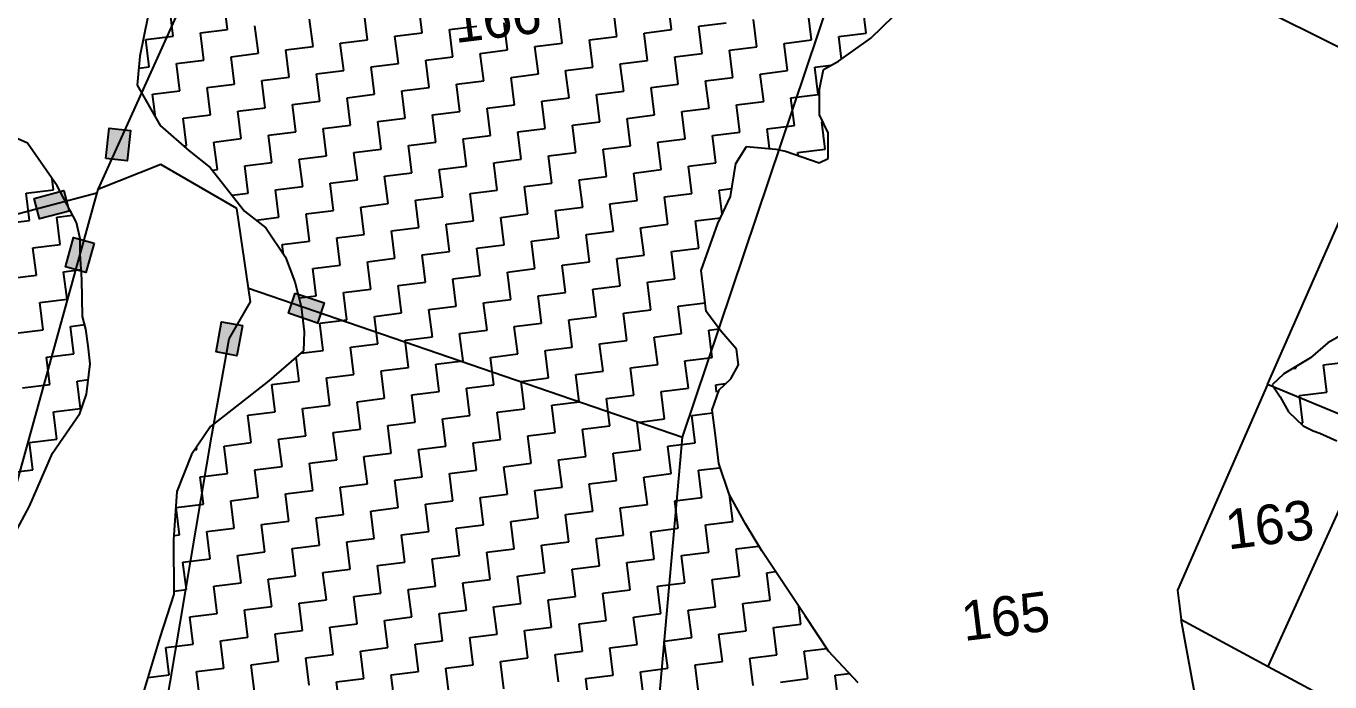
# Model space of a CAD drawing. Header units: metres. Extents: x 290108 to 292128, y 1990044 to 1991719.
# Drawn here: x 291565.5 to 291804.7, y 1991207.2 to 1991327.5 of the extents above; entities that cross this region are included whole.
import ezdxf
from ezdxf.enums import TextEntityAlignment as Align

# ---------------------------------------------------------------- set-up
doc = ezdxf.new("R2010")
doc.units = ezdxf.units.M
doc.header["$MEASUREMENT"] = 0
for name, color, linetype in [('POLY_HATCH', 12, 'Continuous'), ('POLY_PARCEL', 6, 'Continuous'), ('TEXT_PARCEL', 7, 'Continuous')]:
    doc.layers.add(name, color=color, linetype=linetype)
doc.styles.add('TEXT_MAP', font='')
doc.styles.get('TEXT_MAP').set_extended_font_data('Kruti Dev 050')

msp = doc.modelspace()

# ---------------------------------------------------------------- hatches: boundary and pattern name
for points in [[(291584.65, 1991308.34), (291580.78, 1991308.76), (291580.17, 1991303.18), (291584.04, 1991302.75)], [(291566.98, 1991295.87), (291567.97, 1991292.11), (291573.41, 1991293.54), (291572.42, 1991297.3)], [(291572.73, 1991283.3), (291576.48, 1991282.26), (291577.98, 1991287.68), (291574.23, 1991288.72)], [(291618.96, 1991273), (291620.23, 1991276.68), (291614.91, 1991278.5), (291613.65, 1991274.82)], [(291600.38, 1991267.7), (291604.21, 1991267.01), (291605.21, 1991272.54), (291601.38, 1991273.23)]]:
    msp.add_hatch(color=256).paths.add_polyline_path(points)

# ---------------------------------------------------------------- linework, layer by layer
for points in [[(291580.17, 1991303.18), (291580.78, 1991308.76), (291584.65, 1991308.34), (291584.04, 1991302.75)], [(291573.41, 1991293.54), (291567.97, 1991292.11), (291566.98, 1991295.87), (291572.42, 1991297.3)], [(291577.98, 1991287.68), (291576.48, 1991282.26), (291572.73, 1991283.3), (291574.23, 1991288.72)], [(291614.91, 1991278.5), (291620.23, 1991276.68), (291618.96, 1991273), (291613.65, 1991274.82)], [(291605.21, 1991272.54), (291604.21, 1991267.01), (291600.38, 1991267.7), (291601.38, 1991273.23)]]:
    msp.add_lwpolyline(points, close=True)
at = {"layer": 'POLY_HATCH', "linetype": 'Continuous'}
for p, q in [((291602.5, 1991326.86), (291601.88, 1991331.87)), ((291683.93, 1991326.82), (291683.31, 1991331.83)), ((291592.48, 1991325.62), (291591.86, 1991330.63)), ((291628.18, 1991324.97), (291627.56, 1991329.98)), ((291638.21, 1991326.22), (291637.58, 1991331.23)), ((291663.89, 1991324.32), (291663.26, 1991329.33)), ((291673.91, 1991325.57), (291673.29, 1991330.58)), ((291709.61, 1991324.92), (291708.99, 1991329.93)), ((291719.64, 1991326.17), (291719.01, 1991331.18)), ((291597.49, 1991326.24), (291602.5, 1991326.86)), ((291608.14, 1991322.48), (291607.51, 1991327.49)), ((291618.16, 1991323.72), (291617.54, 1991328.73)), ((291643.22, 1991326.84), (291648.23, 1991327.46)), ((291643.84, 1991321.83), (291643.22, 1991326.84)), ((291653.86, 1991323.08), (291653.24, 1991328.09)), ((291678.92, 1991326.19), (291683.93, 1991326.82)), ((291688.94, 1991327.44), (291693.95, 1991328.06)), ((291689.57, 1991322.43), (291688.94, 1991327.44)), ((291699.59, 1991323.67), (291698.97, 1991328.69)), ((291587.47, 1991324.99), (291592.48, 1991325.62)), ((291588.09, 1991319.98), (291587.47, 1991324.99)), ((291598.11, 1991321.23), (291597.49, 1991326.24)), ((291623.17, 1991324.35), (291628.18, 1991324.97)), ((291633.19, 1991325.59), (291638.21, 1991326.22)), ((291633.82, 1991320.58), (291633.19, 1991325.59)), ((291668.9, 1991324.95), (291673.91, 1991325.57)), ((291669.52, 1991319.93), (291668.9, 1991324.95)), ((291679.54, 1991321.18), (291678.92, 1991326.19)), ((291704.6, 1991324.3), (291709.61, 1991324.92)), ((291714.62, 1991325.55), (291719.64, 1991326.17)), ((291715.14, 1991321.42), (291714.62, 1991325.55)), ((291603.13, 1991321.85), (291608.14, 1991322.48)), ((291613.15, 1991323.1), (291618.16, 1991323.72)), ((291613.77, 1991318.09), (291613.15, 1991323.1)), ((291623.8, 1991319.33), (291623.17, 1991324.35)), ((291648.85, 1991322.45), (291653.86, 1991323.08)), ((291649.48, 1991317.44), (291648.85, 1991322.45)), ((291658.88, 1991323.7), (291663.89, 1991324.32)), ((291659.5, 1991318.69), (291658.88, 1991323.7)), ((291684.56, 1991321.8), (291689.57, 1991322.43)), ((291694.58, 1991323.05), (291699.59, 1991323.67)), ((291695.2, 1991318.04), (291694.58, 1991323.05)), ((291705.22, 1991319.29), (291704.6, 1991324.3)), ((291586.18, 1991319.74), (291588.09, 1991319.98)), ((291593.1, 1991320.61), (291598.11, 1991321.23)), ((291593.73, 1991315.59), (291593.1, 1991320.61)), ((291603.75, 1991316.84), (291603.13, 1991321.85)), ((291628.81, 1991319.96), (291633.82, 1991320.58)), ((291629.43, 1991314.95), (291628.81, 1991319.96)), ((291638.83, 1991321.2), (291643.84, 1991321.83)), ((291639.45, 1991316.19), (291638.83, 1991321.2)), ((291664.51, 1991319.31), (291669.52, 1991319.93)), ((291674.53, 1991320.56), (291679.54, 1991321.18)), ((291675.16, 1991315.55), (291674.53, 1991320.56)), ((291685.18, 1991316.79), (291684.56, 1991321.8)), ((291710.24, 1991319.91), (291713.25, 1991320.29)), ((291710.86, 1991314.9), (291710.24, 1991319.91)), ((291608.76, 1991317.46), (291613.77, 1991318.09)), ((291609.38, 1991312.45), (291608.76, 1991317.46)), ((291618.78, 1991318.71), (291623.8, 1991319.33)), ((291619.41, 1991313.7), (291618.78, 1991318.71)), ((291644.46, 1991316.82), (291649.48, 1991317.44)), ((291654.49, 1991318.06), (291659.5, 1991318.69)), ((291655.11, 1991313.05), (291654.49, 1991318.06)), ((291665.13, 1991314.3), (291664.51, 1991319.31)), ((291690.19, 1991317.42), (291695.2, 1991318.04)), ((291690.81, 1991312.41), (291690.19, 1991317.42)), ((291700.21, 1991318.66), (291705.22, 1991319.29)), ((291700.84, 1991313.65), (291700.21, 1991318.66)), ((291588.72, 1991314.97), (291593.73, 1991315.59)), ((291589.24, 1991310.78), (291588.72, 1991314.97)), ((291598.74, 1991316.22), (291603.75, 1991316.84)), ((291599.36, 1991311.21), (291598.74, 1991316.22)), ((291624.42, 1991314.32), (291629.43, 1991314.95)), ((291634.44, 1991315.57), (291639.45, 1991316.19)), ((291635.06, 1991310.56), (291634.44, 1991315.57)), ((291645.09, 1991311.81), (291644.46, 1991316.82)), ((291670.14, 1991314.92), (291675.16, 1991315.55)), ((291670.77, 1991309.91), (291670.14, 1991314.92)), ((291680.17, 1991316.17), (291685.18, 1991316.79)), ((291680.79, 1991311.16), (291680.17, 1991316.17)), ((291705.85, 1991314.28), (291710.86, 1991314.9)), ((291604.37, 1991311.83), (291609.38, 1991312.45)), ((291614.4, 1991313.08), (291619.41, 1991313.7)), ((291615.02, 1991308.06), (291614.4, 1991313.08)), ((291625.04, 1991309.31), (291624.42, 1991314.32)), ((291650.1, 1991312.43), (291655.11, 1991313.05)), ((291660.12, 1991313.68), (291665.13, 1991314.3)), ((291660.75, 1991308.66), (291660.12, 1991313.68)), ((291695.83, 1991313.03), (291700.84, 1991313.65)), ((291696.45, 1991308.02), (291695.83, 1991313.03)), ((291706.47, 1991309.26), (291705.85, 1991314.28)), ((291594.35, 1991310.58), (291599.36, 1991311.21)), ((291594.97, 1991305.57), (291594.35, 1991310.58)), ((291605, 1991306.82), (291604.37, 1991311.83)), ((291630.05, 1991309.94), (291635.06, 1991310.56)), ((291640.08, 1991311.18), (291645.09, 1991311.81)), ((291640.7, 1991306.17), (291640.08, 1991311.18)), ((291650.72, 1991307.42), (291650.1, 1991312.43)), ((291675.78, 1991310.53), (291680.79, 1991311.16)), ((291676.4, 1991305.52), (291675.78, 1991310.53)), ((291685.8, 1991311.78), (291690.81, 1991312.41)), ((291686.43, 1991306.77), (291685.8, 1991311.78)), ((291610.01, 1991307.44), (291615.02, 1991308.06)), ((291620.03, 1991308.69), (291625.04, 1991309.31)), ((291620.65, 1991303.68), (291620.03, 1991308.69)), ((291630.68, 1991304.92), (291630.05, 1991309.94)), ((291655.73, 1991308.04), (291660.75, 1991308.66)), ((291656.36, 1991303.03), (291655.73, 1991308.04)), ((291665.76, 1991309.29), (291670.77, 1991309.91)), ((291666.38, 1991304.28), (291665.76, 1991309.29)), ((291691.44, 1991307.39), (291696.45, 1991308.02)), ((291701.46, 1991308.64), (291706.47, 1991309.26)), ((291701.91, 1991305.01), (291701.46, 1991308.64)), ((291711.48, 1991309.89), (291711.69, 1991309.91)), ((291712.11, 1991304.88), (291711.48, 1991309.89)), ((291594.37, 1991305.5), (291594.97, 1991305.57)), ((291599.98, 1991306.19), (291605, 1991306.82)), ((291600.61, 1991301.18), (291599.98, 1991306.19)), ((291610.63, 1991302.43), (291610.01, 1991307.44)), ((291635.69, 1991305.55), (291640.7, 1991306.17)), ((291636.31, 1991300.54), (291635.69, 1991305.55)), ((291645.71, 1991306.79), (291650.72, 1991307.42)), ((291646.33, 1991301.78), (291645.71, 1991306.79)), ((291671.39, 1991304.9), (291676.4, 1991305.52)), ((291681.41, 1991306.15), (291686.43, 1991306.77)), ((291682.04, 1991301.14), (291681.41, 1991306.15)), ((291692.06, 1991302.38), (291691.44, 1991307.39)), ((291615.64, 1991303.05), (291620.65, 1991303.68)), ((291616.27, 1991298.04), (291615.64, 1991303.05)), ((291625.67, 1991304.3), (291630.68, 1991304.92)), ((291626.29, 1991299.29), (291625.67, 1991304.3)), ((291651.35, 1991302.41), (291656.36, 1991303.03)), ((291661.37, 1991303.65), (291666.38, 1991304.28)), ((291661.99, 1991298.64), (291661.37, 1991303.65)), ((291672.02, 1991299.89), (291671.39, 1991304.9)), ((291707.1, 1991304.25), (291712.11, 1991304.88)), ((291707.16, 1991303.73), (291707.1, 1991304.25)), ((291599.69, 1991301.07), (291600.61, 1991301.18)), ((291605.62, 1991301.81), (291610.63, 1991302.43)), ((291606.24, 1991296.8), (291605.62, 1991301.81)), ((291631.3, 1991299.91), (291636.31, 1991300.54)), ((291641.32, 1991301.16), (291646.33, 1991301.78)), ((291641.95, 1991296.15), (291641.32, 1991301.16)), ((291651.97, 1991297.39), (291651.35, 1991302.41)), ((291677.03, 1991300.51), (291682.04, 1991301.14)), ((291677.65, 1991295.5), (291677.03, 1991300.51)), ((291687.05, 1991301.76), (291692.06, 1991302.38)), ((291687.67, 1991296.75), (291687.05, 1991301.76)), ((291570.54, 1991297.44), (291570.29, 1991299.45)), ((291621.28, 1991298.67), (291626.29, 1991299.29)), ((291621.9, 1991293.65), (291621.28, 1991298.67)), ((291631.92, 1991294.9), (291631.3, 1991299.91)), ((291656.98, 1991298.02), (291661.99, 1991298.64)), ((291667, 1991299.27), (291672.02, 1991299.89)), ((291667.63, 1991294.25), (291667, 1991299.27)), ((291565.53, 1991296.82), (291570.54, 1991297.44)), ((291566.15, 1991291.81), (291565.53, 1991296.82)), ((291603.32, 1991296.43), (291606.24, 1991296.8)), ((291611.25, 1991297.42), (291616.27, 1991298.04)), ((291611.88, 1991292.41), (291611.25, 1991297.42)), ((291636.94, 1991295.52), (291641.95, 1991296.15)), ((291646.96, 1991296.77), (291651.97, 1991297.39)), ((291647.58, 1991291.76), (291646.96, 1991296.77)), ((291657.6, 1991293.01), (291656.98, 1991298.02)), ((291682.66, 1991296.12), (291687.67, 1991296.75)), ((291683.28, 1991291.11), (291682.66, 1991296.12)), ((291692.68, 1991297.37), (291694.98, 1991297.66)), ((291693.23, 1991293), (291692.68, 1991297.37)), ((291616.89, 1991293.03), (291621.9, 1991293.65)), ((291626.91, 1991294.28), (291631.92, 1991294.9)), ((291627.54, 1991289.27), (291626.91, 1991294.28)), ((291637.56, 1991290.51), (291636.94, 1991295.52)), ((291662.62, 1991293.63), (291667.63, 1991294.25)), ((291663.24, 1991288.62), (291662.62, 1991293.63)), ((291672.64, 1991294.88), (291677.65, 1991295.5)), ((291673.26, 1991289.87), (291672.64, 1991294.88)), ((291561.14, 1991291.18), (291566.15, 1991291.81)), ((291571.16, 1991292.43), (291574.04, 1991292.79)), ((291571.79, 1991287.42), (291571.16, 1991292.43)), ((291607.7, 1991291.89), (291611.88, 1991292.41)), ((291617.51, 1991288.02), (291616.89, 1991293.03)), ((291642.57, 1991291.14), (291647.58, 1991291.76)), ((291643.19, 1991286.12), (291642.57, 1991291.14)), ((291652.59, 1991292.38), (291657.6, 1991293.01)), ((291653.22, 1991287.37), (291652.59, 1991292.38)), ((291678.27, 1991290.49), (291683.28, 1991291.11)), ((291688.3, 1991291.74), (291692.91, 1991292.31)), ((291688.92, 1991286.72), (291688.3, 1991291.74)), ((291622.52, 1991288.64), (291627.54, 1991289.27)), ((291623.15, 1991283.63), (291622.52, 1991288.64)), ((291632.55, 1991289.89), (291637.56, 1991290.51)), ((291633.17, 1991284.88), (291632.55, 1991289.89)), ((291658.23, 1991288), (291663.24, 1991288.62)), ((291668.25, 1991289.24), (291673.26, 1991289.87)), ((291668.87, 1991284.23), (291668.25, 1991289.24)), ((291678.9, 1991285.48), (291678.27, 1991290.49)), ((291566.78, 1991286.8), (291571.79, 1991287.42)), ((291567.4, 1991281.78), (291566.78, 1991286.8)), ((291612.5, 1991287.4), (291617.51, 1991288.02)), ((291612.72, 1991285.65), (291612.5, 1991287.4)), ((291648.2, 1991286.75), (291653.22, 1991287.37)), ((291648.83, 1991281.74), (291648.2, 1991286.75)), ((291658.85, 1991282.98), (291658.23, 1991288)), ((291683.91, 1991286.1), (291688.92, 1991286.72)), ((291628.16, 1991284.25), (291633.17, 1991284.88)), ((291628.78, 1991279.24), (291628.16, 1991284.25)), ((291638.18, 1991285.5), (291643.19, 1991286.12)), ((291638.81, 1991280.49), (291638.18, 1991285.5)), ((291663.86, 1991283.61), (291668.87, 1991284.23)), ((291673.89, 1991284.85), (291678.9, 1991285.48)), ((291674.51, 1991279.84), (291673.89, 1991284.85)), ((291684.53, 1991281.09), (291683.91, 1991286.1)), ((291562.39, 1991281.16), (291567.4, 1991281.78)), ((291572.41, 1991282.41), (291575.62, 1991282.81)), ((291573.03, 1991277.4), (291572.41, 1991282.41)), ((291618.14, 1991283.01), (291623.15, 1991283.63)), ((291618.76, 1991278), (291618.14, 1991283.01)), ((291643.82, 1991281.11), (291648.83, 1991281.74)), ((291653.84, 1991282.36), (291658.85, 1991282.98)), ((291654.46, 1991277.35), (291653.84, 1991282.36)), ((291664.49, 1991278.6), (291663.86, 1991283.61)), ((291623.77, 1991278.62), (291628.78, 1991279.24)), ((291633.79, 1991279.87), (291638.81, 1991280.49)), ((291634.42, 1991274.86), (291633.79, 1991279.87)), ((291644.44, 1991276.1), (291643.82, 1991281.11)), ((291669.5, 1991279.22), (291674.51, 1991279.84)), ((291670.12, 1991274.21), (291669.5, 1991279.22)), ((291679.52, 1991280.47), (291684.53, 1991281.09)), ((291680.14, 1991275.45), (291679.52, 1991280.47)), ((291568.02, 1991276.77), (291573.03, 1991277.4)), ((291568.65, 1991271.76), (291568.02, 1991276.77)), ((291615.59, 1991277.6), (291618.76, 1991278)), ((291624.39, 1991273.61), (291623.77, 1991278.62)), ((291649.45, 1991276.73), (291654.46, 1991277.35)), ((291650.08, 1991271.71), (291649.45, 1991276.73)), ((291659.47, 1991277.97), (291664.49, 1991278.6)), ((291660.1, 1991272.96), (291659.47, 1991277.97)), ((291685.16, 1991276.08), (291690.12, 1991276.7)), ((291629.41, 1991274.23), (291634.42, 1991274.86)), ((291630.03, 1991269.22), (291629.41, 1991274.23)), ((291639.43, 1991275.48), (291644.44, 1991276.1)), ((291640.05, 1991270.47), (291639.43, 1991275.48)), ((291665.11, 1991273.58), (291670.12, 1991274.21)), ((291675.13, 1991274.83), (291680.14, 1991275.45)), ((291675.76, 1991269.82), (291675.13, 1991274.83)), ((291685.78, 1991271.07), (291685.16, 1991276.08)), ((291573.66, 1991272.39), (291576.28, 1991272.71)), ((291574.28, 1991267.37), (291573.66, 1991272.39)), ((291619.38, 1991272.98), (291624.39, 1991273.61)), ((291620.01, 1991267.97), (291619.38, 1991272.98)), ((291655.09, 1991272.34), (291660.1, 1991272.96)), ((291655.71, 1991267.33), (291655.09, 1991272.34)), ((291665.73, 1991268.57), (291665.11, 1991273.58)), ((291690.79, 1991271.69), (291692.67, 1991271.92)), ((291563.63, 1991271.14), (291568.65, 1991271.76)), ((291635.04, 1991269.84), (291640.05, 1991270.47)), ((291635.66, 1991264.83), (291635.04, 1991269.84)), ((291645.06, 1991271.09), (291650.08, 1991271.71)), ((291645.69, 1991266.08), (291645.06, 1991271.09)), ((291670.74, 1991269.2), (291675.76, 1991269.82)), ((291680.77, 1991270.44), (291685.78, 1991271.07)), ((291681.39, 1991265.43), (291680.77, 1991270.44)), ((291691.41, 1991266.68), (291690.79, 1991271.69)), ((291569.27, 1991266.75), (291574.28, 1991267.37)), ((291615.94, 1991267.47), (291620.01, 1991267.97)), ((291625.02, 1991268.6), (291630.03, 1991269.22)), ((291625.64, 1991263.59), (291625.02, 1991268.6)), ((291650.7, 1991266.7), (291655.71, 1991267.33)), ((291660.72, 1991267.95), (291665.73, 1991268.57)), ((291661.34, 1991262.94), (291660.72, 1991267.95)), ((291671.37, 1991264.19), (291670.74, 1991269.2)), ((291569.89, 1991261.74), (291569.27, 1991266.75)), ((291615.62, 1991262.34), (291615.07, 1991266.72)), ((291630.65, 1991264.21), (291635.66, 1991264.83)), ((291640.68, 1991265.46), (291645.69, 1991266.08)), ((291641.3, 1991260.44), (291640.68, 1991265.46)), ((291651.32, 1991261.69), (291650.7, 1991266.7)), ((291676.38, 1991264.81), (291681.39, 1991265.43)), ((291677, 1991259.8), (291676.38, 1991264.81)), ((291686.4, 1991266.06), (291691.41, 1991266.68)), ((291687.03, 1991261.04), (291686.4, 1991266.06)), ((291797.86, 1991264.65), (291798.52, 1991264.74)), ((291798.52, 1991264.74), (291798.49, 1991265.03)), ((291803.54, 1991265.36), (291808.55, 1991265.98)), ((291804.16, 1991260.35), (291803.54, 1991265.36)), ((291574.9, 1991262.36), (291576.95, 1991262.62)), ((291575.53, 1991257.35), (291574.9, 1991262.36)), ((291610.61, 1991261.72), (291615.62, 1991262.34)), ((291620.63, 1991262.96), (291625.64, 1991263.59)), ((291621.25, 1991257.95), (291620.63, 1991262.96)), ((291631.28, 1991259.2), (291630.65, 1991264.21)), ((291656.33, 1991262.31), (291661.34, 1991262.94)), ((291656.96, 1991257.3), (291656.33, 1991262.31)), ((291666.36, 1991263.56), (291671.37, 1991264.19)), ((291666.98, 1991258.55), (291666.36, 1991263.56)), ((291564.88, 1991261.12), (291569.89, 1991261.74)), ((291611.23, 1991256.7), (291610.61, 1991261.72)), ((291636.29, 1991259.82), (291641.3, 1991260.44)), ((291636.91, 1991254.81), (291636.29, 1991259.82)), ((291646.31, 1991261.07), (291651.32, 1991261.69)), ((291646.93, 1991256.06), (291646.31, 1991261.07)), ((291682.01, 1991260.42), (291687.03, 1991261.04)), ((291682.64, 1991255.41), (291682.01, 1991260.42)), ((291692.04, 1991261.67), (291693.85, 1991261.89)), ((291692.21, 1991260.31), (291692.04, 1991261.67)), ((291799.15, 1991259.73), (291804.16, 1991260.35)), ((291616.24, 1991257.33), (291621.25, 1991257.95)), ((291626.27, 1991258.57), (291631.28, 1991259.2)), ((291626.89, 1991253.56), (291626.27, 1991258.57)), ((291661.97, 1991257.93), (291666.98, 1991258.55)), ((291662.59, 1991252.92), (291661.97, 1991257.93)), ((291671.99, 1991259.17), (291677, 1991259.8)), ((291672.61, 1991254.16), (291671.99, 1991259.17)), ((291799.77, 1991254.71), (291799.15, 1991259.73)), ((291570.52, 1991256.73), (291575.53, 1991257.35)), ((291571.14, 1991251.72), (291570.52, 1991256.73)), ((291601.18, 1991255.45), (291601.21, 1991255.46)), ((291601.21, 1991255.46), (291601.21, 1991255.47)), ((291606.22, 1991256.08), (291611.23, 1991256.7)), ((291606.84, 1991251.07), (291606.22, 1991256.08)), ((291616.87, 1991252.32), (291616.24, 1991257.33)), ((291641.92, 1991255.43), (291646.93, 1991256.06)), ((291642.55, 1991250.42), (291641.92, 1991255.43)), ((291651.95, 1991256.68), (291656.96, 1991257.3)), ((291652.57, 1991251.67), (291651.95, 1991256.68)), ((291677.63, 1991254.79), (291682.64, 1991255.41)), ((291687.65, 1991256.03), (291691.46, 1991256.51)), ((291688.27, 1991251.02), (291687.65, 1991256.03)), ((291621.88, 1991252.94), (291626.89, 1991253.56)), ((291622.5, 1991247.93), (291621.88, 1991252.94)), ((291631.9, 1991254.19), (291636.91, 1991254.81)), ((291632.52, 1991249.17), (291631.9, 1991254.19)), ((291657.58, 1991252.29), (291662.59, 1991252.92)), ((291667.6, 1991253.54), (291672.61, 1991254.16)), ((291668.23, 1991248.53), (291667.6, 1991253.54)), ((291678.25, 1991249.77), (291677.63, 1991254.79)), ((291799.27, 1991254.65), (291799.77, 1991254.71)), ((291566.13, 1991251.09), (291571.14, 1991251.72)), ((291566.75, 1991246.08), (291566.13, 1991251.09)), ((291601.83, 1991250.45), (291606.84, 1991251.07)), ((291602.45, 1991245.43), (291601.83, 1991250.45)), ((291611.85, 1991251.69), (291616.87, 1991252.32)), ((291612.48, 1991246.68), (291611.85, 1991251.69)), ((291637.53, 1991249.8), (291642.55, 1991250.42)), ((291647.56, 1991251.05), (291652.57, 1991251.67)), ((291648.18, 1991246.03), (291647.56, 1991251.05)), ((291658.2, 1991247.28), (291657.58, 1991252.29)), ((291683.26, 1991250.4), (291688.27, 1991251.02)), ((291683.88, 1991245.39), (291683.26, 1991250.4)), ((291596.48, 1991249.78), (291596.82, 1991249.82)), ((291596.82, 1991249.82), (291596.77, 1991250.21)), ((291617.49, 1991247.3), (291622.5, 1991247.93)), ((291627.51, 1991248.55), (291632.52, 1991249.17)), ((291628.14, 1991243.54), (291627.51, 1991248.55)), ((291638.16, 1991244.79), (291637.53, 1991249.8)), ((291663.22, 1991247.9), (291668.23, 1991248.53)), ((291663.84, 1991242.89), (291663.22, 1991247.9)), ((291673.24, 1991249.15), (291678.25, 1991249.77)), ((291673.86, 1991244.14), (291673.24, 1991249.15)), ((291561.74, 1991245.46), (291566.75, 1991246.08)), ((291607.47, 1991246.06), (291612.48, 1991246.68)), ((291608.09, 1991241.05), (291607.47, 1991246.06)), ((291618.11, 1991242.29), (291617.49, 1991247.3)), ((291643.17, 1991245.41), (291648.18, 1991246.03)), ((291653.19, 1991246.66), (291658.2, 1991247.28)), ((291653.82, 1991241.65), (291653.19, 1991246.66)), ((291688.9, 1991246.01), (291692.71, 1991246.48)), ((291689.52, 1991241), (291688.9, 1991246.01)), ((291597.44, 1991244.81), (291602.45, 1991245.43)), ((291598.07, 1991239.8), (291597.44, 1991244.81)), ((291623.12, 1991242.92), (291628.14, 1991243.54)), ((291633.15, 1991244.16), (291638.16, 1991244.79)), ((291633.77, 1991239.15), (291633.15, 1991244.16)), ((291643.79, 1991240.4), (291643.17, 1991245.41)), ((291668.85, 1991243.52), (291673.86, 1991244.14)), ((291669.47, 1991238.5), (291668.85, 1991243.52)), ((291678.87, 1991244.76), (291683.88, 1991245.39)), ((291679.5, 1991239.75), (291678.87, 1991244.76)), ((291603.08, 1991240.42), (291608.09, 1991241.05)), ((291613.1, 1991241.67), (291618.11, 1991242.29)), ((291613.72, 1991236.66), (291613.1, 1991241.67)), ((291623.75, 1991237.9), (291623.12, 1991242.92)), ((291648.8, 1991241.02), (291653.82, 1991241.65)), ((291649.43, 1991236.01), (291648.8, 1991241.02)), ((291658.83, 1991242.27), (291663.84, 1991242.89)), ((291659.45, 1991237.26), (291658.83, 1991242.27)), ((291684.51, 1991240.37), (291689.52, 1991241)), ((291695.15, 1991236.61), (291694.54, 1991241.53)), ((291593.06, 1991239.18), (291598.07, 1991239.8)), ((291593.68, 1991234.16), (291593.06, 1991239.18)), ((291603.7, 1991235.41), (291603.08, 1991240.42)), ((291628.76, 1991238.53), (291633.77, 1991239.15)), ((291629.38, 1991233.52), (291628.76, 1991238.53)), ((291638.78, 1991239.78), (291643.79, 1991240.4)), ((291639.41, 1991234.76), (291638.78, 1991239.78)), ((291664.46, 1991237.88), (291669.47, 1991238.5)), ((291674.49, 1991239.13), (291679.5, 1991239.75)), ((291675.11, 1991234.12), (291674.49, 1991239.13)), ((291685.13, 1991235.36), (291684.51, 1991240.37)), ((291608.71, 1991236.03), (291613.72, 1991236.66)), ((291609.34, 1991231.02), (291608.71, 1991236.03)), ((291618.74, 1991237.28), (291623.75, 1991237.9)), ((291619.36, 1991232.27), (291618.74, 1991237.28)), ((291644.42, 1991235.39), (291649.43, 1991236.01)), ((291654.44, 1991236.63), (291659.45, 1991237.26)), ((291655.06, 1991231.62), (291654.44, 1991236.63)), ((291665.09, 1991232.87), (291664.46, 1991237.88)), ((291690.14, 1991235.99), (291695.15, 1991236.61)), ((291690.77, 1991230.98), (291690.14, 1991235.99)), ((291592.61, 1991234.03), (291593.68, 1991234.16)), ((291598.69, 1991234.79), (291603.7, 1991235.41)), ((291599.31, 1991229.78), (291598.69, 1991234.79)), ((291624.37, 1991232.89), (291629.38, 1991233.52)), ((291634.39, 1991234.14), (291639.41, 1991234.76)), ((291635.02, 1991229.13), (291634.39, 1991234.14)), ((291645.04, 1991230.38), (291644.42, 1991235.39)), ((291670.1, 1991233.49), (291675.11, 1991234.12)), ((291680.12, 1991234.74), (291685.13, 1991235.36)), ((291680.74, 1991229.73), (291680.12, 1991234.74)), ((291614.35, 1991231.65), (291619.36, 1991232.27)), ((291614.97, 1991226.64), (291614.35, 1991231.65)), ((291624.99, 1991227.88), (291624.37, 1991232.89)), ((291650.05, 1991231), (291655.06, 1991231.62)), ((291660.07, 1991232.25), (291665.09, 1991232.87)), ((291660.7, 1991227.23), (291660.07, 1991232.25)), ((291670.72, 1991228.48), (291670.1, 1991233.49)), ((291695.78, 1991231.6), (291699.89, 1991232.11)), ((291696.4, 1991226.59), (291695.78, 1991231.6)), ((291594.3, 1991229.15), (291599.31, 1991229.78)), ((291594.93, 1991224.14), (291594.3, 1991229.15)), ((291604.33, 1991230.4), (291609.34, 1991231.02)), ((291604.95, 1991225.39), (291604.33, 1991230.4)), ((291630.01, 1991228.51), (291635.02, 1991229.13)), ((291640.03, 1991229.75), (291645.04, 1991230.38)), ((291640.65, 1991224.74), (291640.03, 1991229.75)), ((291650.67, 1991225.99), (291650.05, 1991231)), ((291675.73, 1991229.11), (291680.74, 1991229.73)), ((291676.36, 1991224.09), (291675.73, 1991229.11)), ((291685.75, 1991230.35), (291690.77, 1991230.98)), ((291686.38, 1991225.34), (291685.75, 1991230.35)), ((291609.96, 1991226.01), (291614.97, 1991226.64)), ((291619.98, 1991227.26), (291624.99, 1991227.88)), ((291620.61, 1991222.25), (291619.98, 1991227.26)), ((291630.63, 1991223.49), (291630.01, 1991228.51)), ((291655.69, 1991226.61), (291660.7, 1991227.23)), ((291656.31, 1991221.6), (291655.69, 1991226.61)), ((291665.71, 1991227.86), (291670.72, 1991228.48)), ((291666.33, 1991222.85), (291665.71, 1991227.86)), ((291691.39, 1991225.96), (291696.4, 1991226.59)), ((291701.41, 1991227.21), (291703.02, 1991227.41)), ((291702.04, 1991222.2), (291701.41, 1991227.21)), ((291592.61, 1991223.85), (291594.93, 1991224.14)), ((291599.94, 1991224.76), (291604.95, 1991225.39)), ((291600.56, 1991219.75), (291599.94, 1991224.76)), ((291610.58, 1991221), (291609.96, 1991226.01)), ((291635.64, 1991224.12), (291640.65, 1991224.74)), ((291636.26, 1991219.11), (291635.64, 1991224.12)), ((291645.66, 1991225.36), (291650.67, 1991225.99)), ((291646.29, 1991220.35), (291645.66, 1991225.36)), ((291671.34, 1991223.47), (291676.36, 1991224.09)), ((291681.37, 1991224.72), (291686.38, 1991225.34)), ((291681.99, 1991219.71), (291681.37, 1991224.72)), ((291692.01, 1991220.95), (291691.39, 1991225.96)), ((291615.59, 1991221.62), (291620.61, 1991222.25)), ((291616.22, 1991216.61), (291615.59, 1991221.62)), ((291625.62, 1991222.87), (291630.63, 1991223.49)), ((291626.24, 1991217.86), (291625.62, 1991222.87)), ((291651.3, 1991220.98), (291656.31, 1991221.6)), ((291661.32, 1991222.22), (291666.33, 1991222.85)), ((291661.94, 1991217.21), (291661.32, 1991222.22)), ((291671.97, 1991218.46), (291671.34, 1991223.47)), ((291697.02, 1991221.58), (291702.04, 1991222.2)), ((291697.65, 1991216.56), (291697.02, 1991221.58)), ((291595.55, 1991219.13), (291600.56, 1991219.75)), ((291605.57, 1991220.38), (291610.58, 1991221)), ((291606.2, 1991215.37), (291605.57, 1991220.38)), ((291641.28, 1991219.73), (291646.29, 1991220.35)), ((291641.9, 1991214.72), (291641.28, 1991219.73)), ((291651.92, 1991215.97), (291651.3, 1991220.98)), ((291676.98, 1991219.08), (291681.99, 1991219.71)), ((291687, 1991220.33), (291692.01, 1991220.95)), ((291687.63, 1991215.32), (291687, 1991220.33)), ((291707.67, 1991217.81), (291707.27, 1991221.03)), ((291596.17, 1991214.12), (291595.55, 1991219.13)), ((291621.23, 1991217.24), (291626.24, 1991217.86)), ((291621.85, 1991212.22), (291621.23, 1991217.24)), ((291631.25, 1991218.48), (291636.26, 1991219.11)), ((291631.88, 1991213.47), (291631.25, 1991218.48)), ((291656.93, 1991216.59), (291661.94, 1991217.21)), ((291666.96, 1991217.84), (291671.97, 1991218.46)), ((291667.58, 1991212.82), (291666.96, 1991217.84)), ((291677.6, 1991214.07), (291676.98, 1991219.08)), ((291702.66, 1991217.19), (291707.67, 1991217.81)), ((291703.28, 1991212.18), (291702.66, 1991217.19)), ((291601.18, 1991214.74), (291606.2, 1991215.37)), ((291601.81, 1991209.73), (291601.18, 1991214.74)), ((291611.21, 1991215.99), (291616.22, 1991216.61)), ((291611.83, 1991210.98), (291611.21, 1991215.99)), ((291636.89, 1991214.09), (291641.9, 1991214.72)), ((291646.91, 1991215.34), (291651.92, 1991215.97)), ((291647.53, 1991210.33), (291646.91, 1991215.34)), ((291657.56, 1991211.58), (291656.93, 1991216.59)), ((291682.61, 1991214.69), (291687.63, 1991215.32)), ((291683.24, 1991209.68), (291682.61, 1991214.69)), ((291692.64, 1991215.94), (291697.65, 1991216.56)), ((291693.26, 1991210.93), (291692.64, 1991215.94)), ((291591.16, 1991213.5), (291596.17, 1991214.12)), ((291591.78, 1991208.48), (291591.16, 1991213.5)), ((291616.84, 1991211.6), (291621.85, 1991212.22)), ((291626.86, 1991212.85), (291631.88, 1991213.47)), ((291627.49, 1991207.84), (291626.86, 1991212.85)), ((291637.51, 1991209.08), (291636.89, 1991214.09)), ((291662.57, 1991212.2), (291667.58, 1991212.82)), ((291663.19, 1991207.19), (291662.57, 1991212.2)), ((291672.59, 1991213.45), (291677.6, 1991214.07)), ((291673.21, 1991208.44), (291672.59, 1991213.45)), ((291698.27, 1991211.55), (291703.28, 1991212.18)), ((291708.29, 1991212.8), (291712.41, 1991213.31)), ((291708.92, 1991207.79), (291708.29, 1991212.8)), ((291596.8, 1991209.11), (291601.81, 1991209.73)), ((291606.82, 1991210.35), (291611.83, 1991210.98)), ((291607.44, 1991205.34), (291606.82, 1991210.35)), ((291617.47, 1991206.59), (291616.84, 1991211.6)), ((291642.52, 1991209.71), (291647.53, 1991210.33)), ((291643.15, 1991204.7), (291642.52, 1991209.71)), ((291652.55, 1991210.95), (291657.56, 1991211.58)), ((291653.17, 1991205.94), (291652.55, 1991210.95)), ((291678.23, 1991209.06), (291683.24, 1991209.68)), ((291688.25, 1991210.31), (291693.26, 1991210.93)), ((291688.87, 1991205.29), (291688.25, 1991210.31)), ((291698.89, 1991206.54), (291698.27, 1991211.55)), ((291587.86, 1991207.99), (291591.78, 1991208.48)), ((291597.42, 1991204.1), (291596.8, 1991209.11)), ((291622.48, 1991207.21), (291627.49, 1991207.84)), ((291623.1, 1991202.2), (291622.48, 1991207.21)), ((291632.5, 1991208.46), (291637.51, 1991209.08)), ((291633.12, 1991203.45), (291632.5, 1991208.46)), ((291668.2, 1991207.81), (291673.21, 1991208.44)), ((291668.83, 1991202.8), (291668.2, 1991207.81)), ((291678.85, 1991204.05), (291678.23, 1991209.06)), ((291703.91, 1991207.17), (291708.92, 1991207.79)), ((291713.93, 1991208.41), (291716.56, 1991208.74)), ((291714.55, 1991203.4), (291713.93, 1991208.41))]:
    msp.add_line(p, q, dxfattribs=at)
at = {"layer": 'POLY_HATCH'}
for p, q in [((291587.84, 1991329.19), (291586.39, 1991321.96)), ((291720.48, 1991325.26), (291724.68, 1991329.31)), ((291714.55, 1991321), (291720.48, 1991325.26)), ((291586.39, 1991321.96), (291585.88, 1991316.62)), ((291711.81, 1991319.49), (291714.55, 1991321)), ((291711.08, 1991315.88), (291711.81, 1991319.49)), ((291585.88, 1991316.62), (291590.14, 1991309.21)), ((291711.08, 1991311.18), (291711.08, 1991315.88)), ((291712.67, 1991307.86), (291711.08, 1991311.18)), ((291590.14, 1991309.21), (291595.41, 1991304.58)), ((291712.66, 1991303.17), (291712.67, 1991307.86)), ((291565.79, 1991305.99), (291563.98, 1991306.79)), ((291571.2, 1991298.14), (291565.79, 1991305.99)), ((291695.75, 1991302.24), (291697.71, 1991305.41)), ((291697.71, 1991305.41), (291703.05, 1991304.9)), ((291595.41, 1991304.58), (291599.31, 1991301.55)), ((291703.05, 1991304.9), (291704.86, 1991304.54)), ((291704.86, 1991304.54), (291711, 1991302.37)), ((291711, 1991302.37), (291712.66, 1991303.17)), ((291599.31, 1991301.55), (291605.59, 1991293.53)), ((291694.74, 1991296.24), (291695.75, 1991302.24)), ((291574.76, 1991291.43), (291571.2, 1991298.14)), ((291692.42, 1991291.26), (291694.74, 1991296.24)), ((291605.59, 1991293.53), (291609.49, 1991290.49)), ((291575.47, 1991288.45), (291574.76, 1991291.43)), ((291689.38, 1991282.67), (291692.42, 1991291.26)), ((291609.49, 1991290.49), (291613.1, 1991285.07)), ((291575.47, 1991285.72), (291575.47, 1991288.45)), ((291575.72, 1991280.98), (291575.47, 1991285.72)), ((291613.1, 1991285.07), (291614.84, 1991280.59)), ((291689.81, 1991279.2), (291689.38, 1991282.67)), ((291575.88, 1991274.18), (291575.72, 1991280.98)), ((291614.84, 1991280.59), (291615.99, 1991276.04)), ((291690.31, 1991275.15), (291689.81, 1991279.2)), ((291576.51, 1991271.87), (291575.88, 1991274.18)), ((291615.99, 1991276.04), (291616.56, 1991271.42)), ((291693.13, 1991271.4), (291690.31, 1991275.15)), ((291576.88, 1991268.85), (291576.51, 1991271.87)), ((291810.93, 1991273.14), (291804.35, 1991269.39)), ((291616.56, 1991271.42), (291616.42, 1991267.88)), ((291695.87, 1991268.22), (291693.13, 1991271.4)), ((291804.35, 1991269.39), (291801.17, 1991266.65)), ((291577.3, 1991265.5), (291576.88, 1991268.85)), ((291616.42, 1991267.88), (291610.05, 1991262.39)), ((291696.23, 1991265.33), (291695.87, 1991268.22)), ((291576.63, 1991259.96), (291577.3, 1991265.5)), ((291694.79, 1991262.8), (291696.23, 1991265.33)), ((291801.17, 1991266.65), (291796.25, 1991263.69)), ((291610.05, 1991262.39), (291604.7, 1991258.21)), ((291692.69, 1991260.78), (291694.79, 1991262.8)), ((291796.25, 1991263.69), (291794.15, 1991261.67)), ((291575.37, 1991256.4), (291576.63, 1991259.96)), ((291691.39, 1991257.1), (291692.69, 1991260.78)), ((291794.15, 1991261.67), (291795.6, 1991259.5)), ((291604.7, 1991258.21), (291599.35, 1991254.02)), ((291795.6, 1991259.5), (291797.11, 1991256.75)), ((291570.39, 1991249.14), (291575.37, 1991256.4)), ((291692.03, 1991251.9), (291691.39, 1991257.1)), ((291797.11, 1991256.75), (291799.79, 1991254.15)), ((291599.35, 1991254.02), (291595.88, 1991248.89)), ((291799.79, 1991254.15), (291801.66, 1991253.21)), ((291801.66, 1991253.21), (291802.89, 1991252.78)), ((291802.89, 1991252.78), (291806, 1991251.4)), ((291692.61, 1991247.27), (291692.03, 1991251.9)), ((291566.14, 1991239.41), (291570.39, 1991249.14)), ((291595.88, 1991248.89), (291593.2, 1991242.11)), ((291694.48, 1991241.64), (291692.61, 1991247.27)), ((291593.2, 1991242.11), (291592.55, 1991233.22)), ((291697.52, 1991236.15), (291694.48, 1991241.64)), ((291563.37, 1991234.3), (291566.14, 1991239.41)), ((291700.48, 1991231.23), (291697.52, 1991236.15)), ((291592.55, 1991233.22), (291592.61, 1991223.26)), ((291708.42, 1991219.31), (291700.48, 1991231.23)), ((291592.61, 1991223.26), (291590.08, 1991215.31)), ((291712.75, 1991212.81), (291708.42, 1991219.31)), ((291590.08, 1991215.31), (291586.75, 1991204.34)), ((291718.17, 1991207.03), (291712.75, 1991212.81))]:
    msp.add_line(p, q, dxfattribs=at)
at = {"layer": 'POLY_PARCEL'}
for p, q in [((291685.92, 1991252.06), (291723.8, 1991364.63)), ((291725.12, 1991364.06), (291817.98, 1991317.85)), ((291606.74, 1991359.61), (291578.68, 1991297.51)), ((291793.25, 1991261.74), (291817.98, 1991317.85)), ((291590.26, 1991302.1), (291578.68, 1991297.51)), ((291604.21, 1991294.04), (291590.26, 1991302.1)), ((291556.26, 1991291.03), (291578.51, 1991296.9)), ((291578.51, 1991296.9), (291558.65, 1991225.24)), ((291578.68, 1991297.51), (291578.51, 1991296.9)), ((291606.3, 1991279.4), (291604.21, 1991294.04)), ((291606.3, 1991279.4), (291685.92, 1991252.06)), ((291606.66, 1991276.87), (291606.3, 1991279.4)), ((291602.79, 1991270.12), (291606.66, 1991276.87)), ((291599.55, 1991252.08), (291602.79, 1991270.12)), ((291793.25, 1991261.74), (291776.76, 1991224.01)), ((291813.09, 1991253.51), (291793.25, 1991261.74)), ((291793.41, 1991210.01), (291813.09, 1991253.51)), ((291573.95, 1991100.94), (291599.55, 1991252.08)), ((291681.73, 1991204.53), (291685.92, 1991252.06)), ((291776.76, 1991224.01), (291777.43, 1991218.61)), ((291818.62, 1990994.51), (291777.43, 1991218.61)), ((291777.43, 1991218.61), (291793.41, 1991210.01)), ((291793.41, 1991210.01), (291810.64, 1991200.78))]:
    msp.add_line(p, q, dxfattribs=at)

# ---------------------------------------------------------------- texts
at = {"layer": 'TEXT_PARCEL', "style": 'TEXT_MAP'}
for s, p in [('166', (291651.89, 1991328.95)), ('163', (291793.63, 1991236.07)), ('165', (291745.2, 1991219.28))]:
    msp.add_text(s, height=7.272, rotation=7.0915, dxfattribs=at).set_placement(p, align=Align.MIDDLE)

doc.saveas('drawing.dxf')
